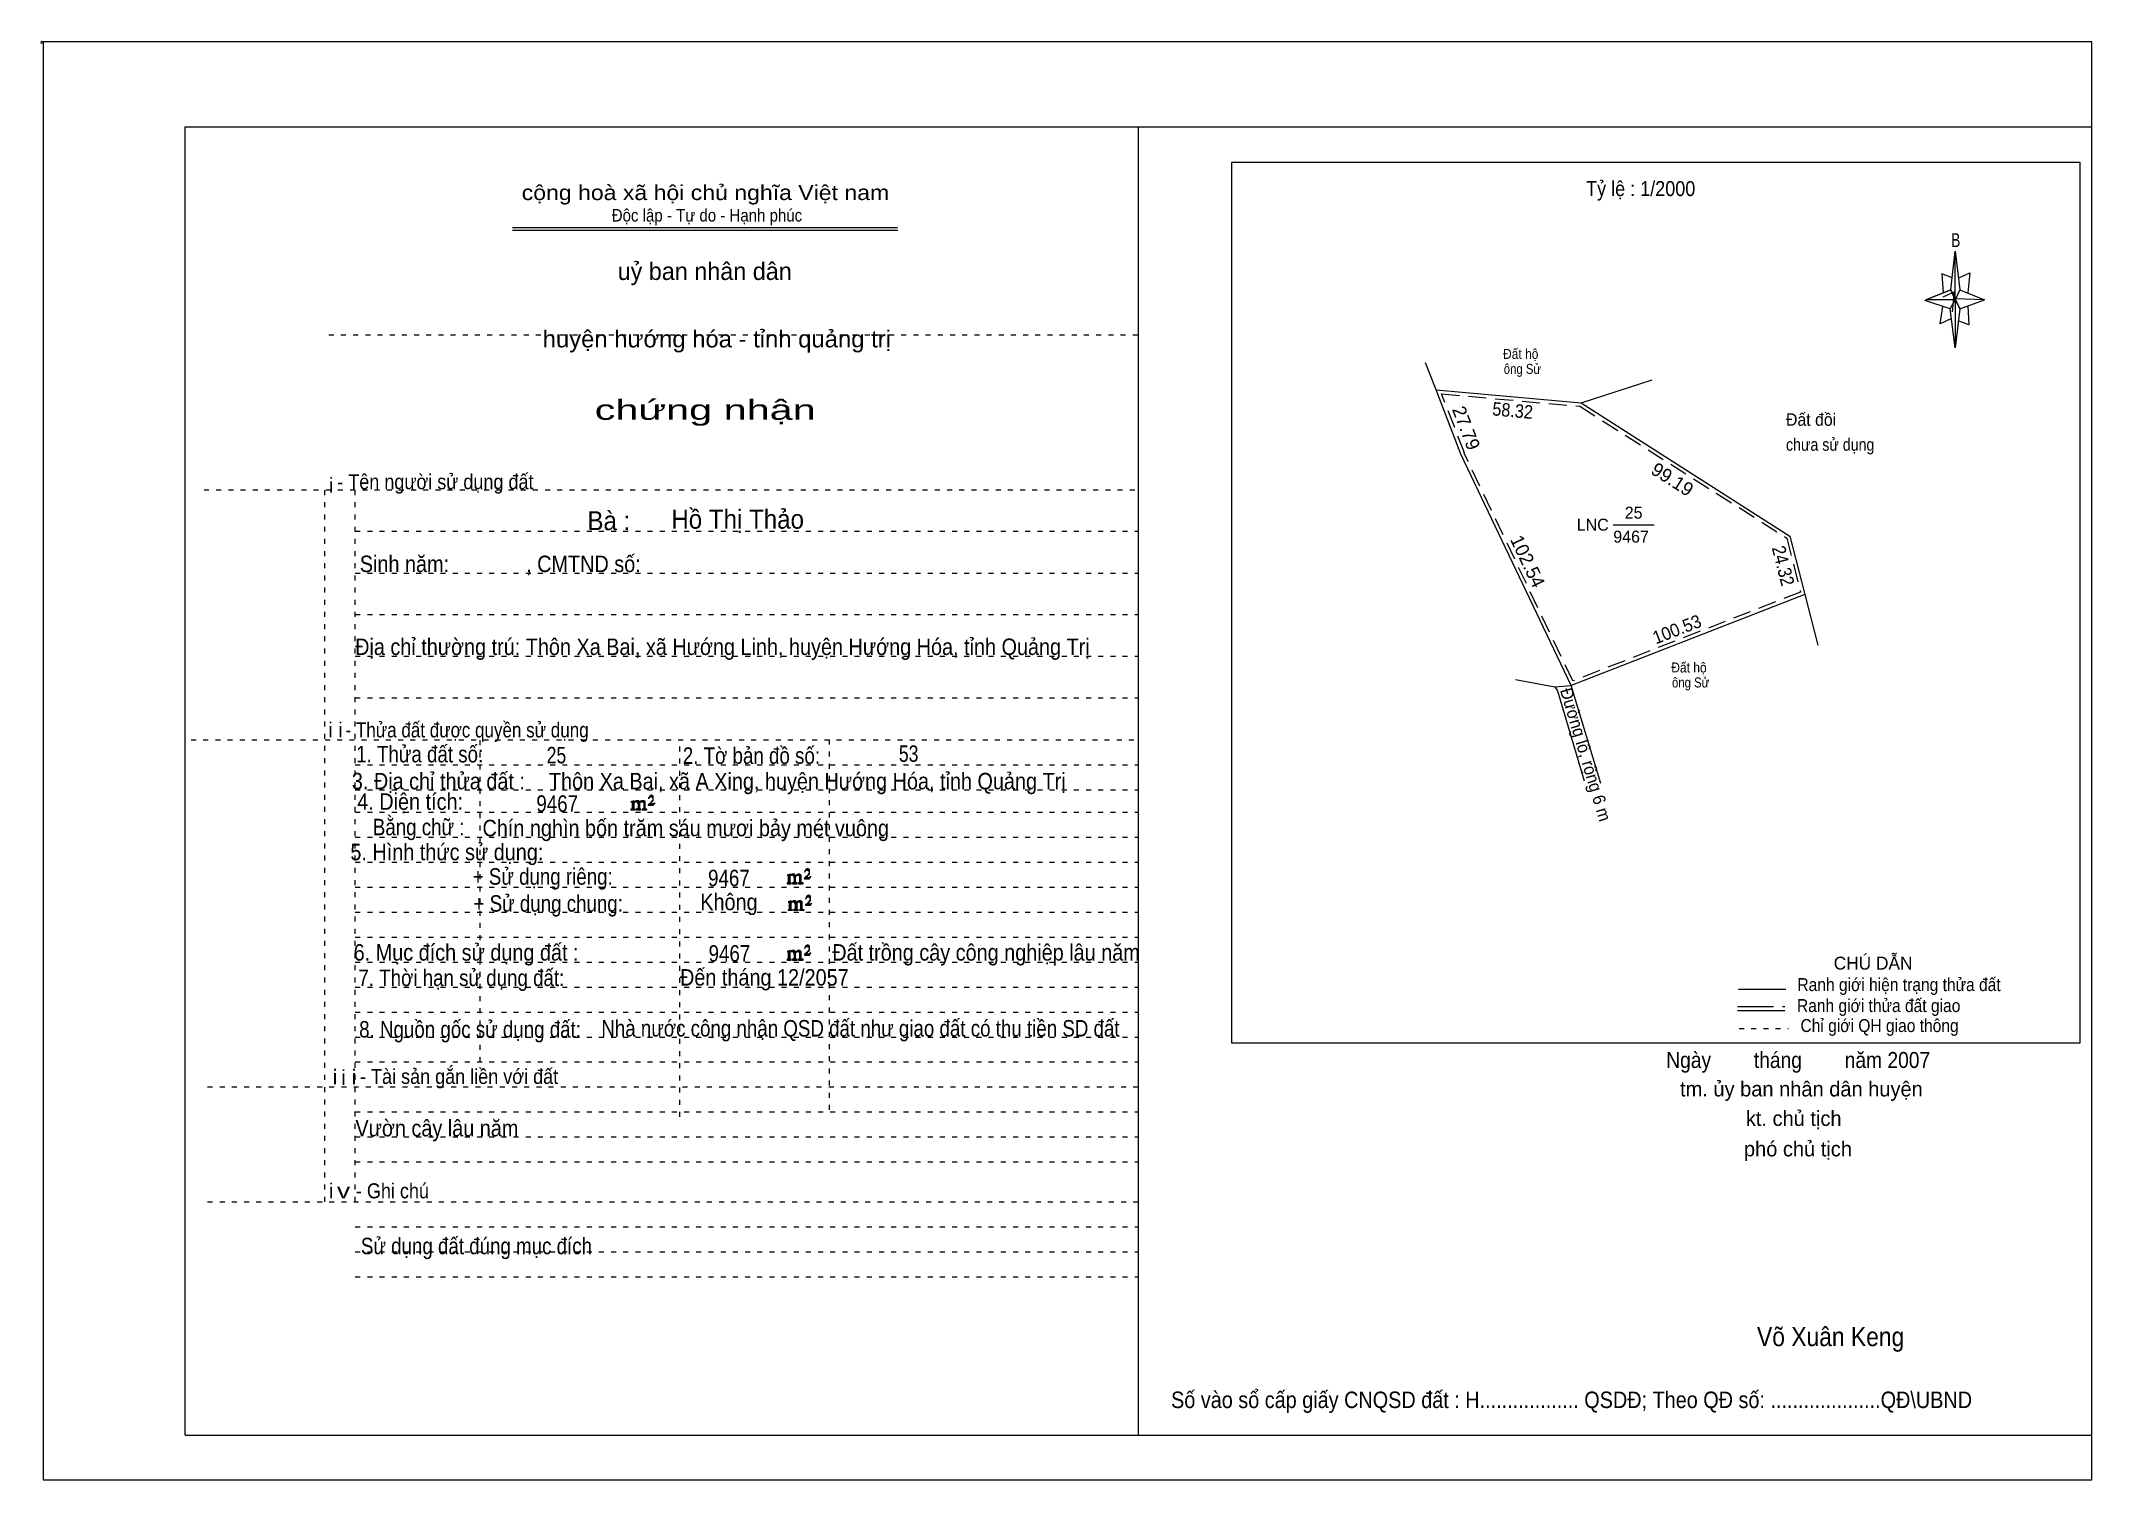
# Model space of a CAD drawing. Header units: centimetres. Extents: x -1.6 to 39.5, y -3.3 to 25.5.
import ezdxf
from ezdxf.enums import TextEntityAlignment as Align

# ---------------------------------------------------------------- set-up
doc = ezdxf.new("R2010")
doc.units = ezdxf.units.CM
doc.header["$LTSCALE"] = 0.12
for name, pattern in [('DOTTED', [1.5, 0.3, -1.2]), ('LONG_DASHED', [7.5, 6, -1.5]), ('MEDIUM_DASHED', [4.5, 3, -1.5])]:
    doc.linetypes.add(name, pattern=pattern)
for name, color, linetype, lineweight in [('1', 7, 'DOTTED', 13), ('10', 7, 'Continuous', 13), ('13', 7, 'Continuous', 13), ('4', 7, 'Continuous', 13), ('5', 7, 'Continuous', 13), ('50', 7, 'Continuous', 13)]:
    doc.layers.add(name, color=color, linetype=linetype, lineweight=lineweight)
doc.layers.add('25', color=7, linetype='Continuous')
doc.layers.add('30', color=7, linetype='Continuous')

msp = doc.modelspace()

# ---------------------------------------------------------------- hatches: boundary and pattern name
at = {"layer": '50'}
for points in [[(10.27, 10.13), (10.27, 10.12), (10.27, 10.11), (10.25, 10.11), (10.24, 10.11), (10.24, 10.1), (10.33, 10.1), (10.33, 10.11), (10.32, 10.11), (10.31, 10.11), (10.31, 10.12), (10.31, 10.13), (10.31, 10.24), (10.31, 10.25), (10.32, 10.26), (10.34, 10.26), (10.35, 10.26), (10.36, 10.26), (10.37, 10.25), (10.39, 10.22), (10.39, 10.13), (10.37, 10.12), (10.37, 10.11), (10.36, 10.11), (10.35, 10.11), (10.35, 10.1), (10.44, 10.1), (10.44, 10.11), (10.43, 10.11), (10.42, 10.11), (10.42, 10.12), (10.42, 10.13), (10.42, 10.24), (10.44, 10.26), (10.45, 10.26), (10.46, 10.26), (10.49, 10.26), (10.49, 10.25), (10.5, 10.24), (10.5, 10.22), (10.5, 10.13), (10.5, 10.12), (10.49, 10.11), (10.49, 10.11), (10.47, 10.11), (10.47, 10.1), (10.56, 10.1), (10.56, 10.11), (10.55, 10.11), (10.54, 10.11), (10.53, 10.12), (10.53, 10.13), (10.53, 10.2), (10.53, 10.25), (10.53, 10.26), (10.52, 10.27), (10.5, 10.28), (10.47, 10.28), (10.46, 10.28), (10.44, 10.27), (10.41, 10.25), (10.41, 10.26), (10.4, 10.28), (10.39, 10.28), (10.37, 10.28), (10.35, 10.28), (10.34, 10.28), (10.32, 10.26), (10.31, 10.26), (10.31, 10.25), (10.31, 10.25), (10.31, 10.26), (10.31, 10.28), (10.24, 10.26), (10.24, 10.26), (10.25, 10.26), (10.27, 10.25), (10.27, 10.24), (10.27, 10.23)], [(10.69, 10.19), (10.72, 10.24), (10.72, 10.24), (10.71, 10.22), (10.69, 10.22), (10.68, 10.22), (10.63, 10.22), (10.66, 10.26), (10.67, 10.27), (10.69, 10.28), (10.69, 10.3), (10.69, 10.32), (10.69, 10.34), (10.69, 10.35), (10.69, 10.37), (10.68, 10.38), (10.67, 10.38), (10.66, 10.39), (10.65, 10.39), (10.63, 10.38), (10.63, 10.38), (10.62, 10.37), (10.61, 10.35), (10.59, 10.33), (10.61, 10.33), (10.61, 10.35), (10.62, 10.35), (10.63, 10.36), (10.65, 10.36), (10.66, 10.36), (10.67, 10.35), (10.68, 10.35), (10.68, 10.32), (10.68, 10.3), (10.66, 10.28), (10.66, 10.26), (10.65, 10.25), (10.59, 10.2), (10.59, 10.19)], [(13.39, 8.66), (13.39, 8.65), (13.39, 8.64), (13.38, 8.64), (13.37, 8.64), (13.37, 8.62), (13.45, 8.62), (13.45, 8.64), (13.44, 8.64), (13.43, 8.64), (13.43, 8.65), (13.43, 8.66), (13.43, 8.77), (13.43, 8.78), (13.44, 8.79), (13.47, 8.79), (13.48, 8.79), (13.49, 8.79), (13.5, 8.78), (13.51, 8.74), (13.51, 8.66), (13.5, 8.65), (13.5, 8.64), (13.49, 8.64), (13.48, 8.64), (13.48, 8.62), (13.57, 8.62), (13.57, 8.64), (13.55, 8.64), (13.54, 8.64), (13.54, 8.65), (13.54, 8.66), (13.54, 8.77), (13.57, 8.79), (13.58, 8.79), (13.59, 8.79), (13.61, 8.79), (13.61, 8.78), (13.62, 8.77), (13.62, 8.74), (13.62, 8.66), (13.62, 8.65), (13.61, 8.64), (13.61, 8.64), (13.6, 8.64), (13.6, 8.62), (13.69, 8.62), (13.69, 8.64), (13.67, 8.64), (13.66, 8.64), (13.65, 8.65), (13.65, 8.66), (13.65, 8.73), (13.65, 8.78), (13.65, 8.79), (13.64, 8.8), (13.62, 8.81), (13.6, 8.81), (13.59, 8.81), (13.57, 8.8), (13.53, 8.78), (13.53, 8.79), (13.52, 8.81), (13.51, 8.81), (13.5, 8.81), (13.48, 8.81), (13.47, 8.81), (13.44, 8.79), (13.43, 8.79), (13.43, 8.78), (13.43, 8.78), (13.43, 8.79), (13.43, 8.81), (13.37, 8.79), (13.37, 8.79), (13.38, 8.79), (13.39, 8.78), (13.39, 8.77), (13.39, 8.76)], [(13.82, 8.72), (13.84, 8.77), (13.84, 8.77), (13.83, 8.74), (13.82, 8.74), (13.81, 8.74), (13.75, 8.74), (13.79, 8.79), (13.8, 8.8), (13.82, 8.81), (13.82, 8.83), (13.82, 8.84), (13.82, 8.87), (13.82, 8.88), (13.82, 8.9), (13.81, 8.91), (13.8, 8.91), (13.79, 8.92), (13.77, 8.92), (13.75, 8.91), (13.75, 8.91), (13.74, 8.9), (13.73, 8.88), (13.72, 8.86), (13.73, 8.86), (13.73, 8.88), (13.74, 8.88), (13.75, 8.89), (13.77, 8.89), (13.79, 8.89), (13.8, 8.88), (13.81, 8.88), (13.81, 8.84), (13.81, 8.83), (13.79, 8.81), (13.79, 8.79), (13.77, 8.78), (13.72, 8.73), (13.72, 8.72)], [(13.41, 8.12), (13.41, 8.11), (13.41, 8.1), (13.4, 8.1), (13.39, 8.1), (13.39, 8.09), (13.48, 8.09), (13.48, 8.1), (13.47, 8.1), (13.45, 8.1), (13.45, 8.11), (13.45, 8.12), (13.45, 8.23), (13.45, 8.24), (13.47, 8.26), (13.49, 8.26), (13.5, 8.26), (13.51, 8.26), (13.52, 8.24), (13.53, 8.21), (13.53, 8.12), (13.52, 8.11), (13.52, 8.1), (13.51, 8.1), (13.5, 8.1), (13.5, 8.09), (13.59, 8.09), (13.59, 8.1), (13.58, 8.1), (13.57, 8.1), (13.57, 8.11), (13.57, 8.12), (13.57, 8.23), (13.59, 8.26), (13.6, 8.26), (13.61, 8.26), (13.63, 8.26), (13.63, 8.24), (13.64, 8.23), (13.64, 8.21), (13.64, 8.12), (13.64, 8.11), (13.63, 8.1), (13.63, 8.1), (13.62, 8.1), (13.62, 8.09), (13.71, 8.09), (13.71, 8.1), (13.7, 8.1), (13.69, 8.1), (13.67, 8.11), (13.67, 8.12), (13.67, 8.2), (13.67, 8.24), (13.67, 8.26), (13.66, 8.27), (13.64, 8.28), (13.62, 8.28), (13.61, 8.28), (13.59, 8.27), (13.55, 8.24), (13.55, 8.26), (13.54, 8.28), (13.53, 8.28), (13.52, 8.28), (13.5, 8.28), (13.49, 8.28), (13.47, 8.26), (13.45, 8.26), (13.45, 8.24), (13.45, 8.24), (13.45, 8.26), (13.45, 8.28), (13.39, 8.26), (13.39, 8.26), (13.4, 8.26), (13.41, 8.24), (13.41, 8.23), (13.41, 8.22)], [(13.84, 8.19), (13.86, 8.23), (13.86, 8.23), (13.85, 8.21), (13.84, 8.21), (13.83, 8.21), (13.77, 8.21), (13.81, 8.26), (13.82, 8.27), (13.84, 8.28), (13.84, 8.3), (13.84, 8.31), (13.84, 8.33), (13.84, 8.34), (13.84, 8.37), (13.83, 8.38), (13.82, 8.38), (13.81, 8.39), (13.8, 8.39), (13.77, 8.38), (13.77, 8.38), (13.76, 8.37), (13.75, 8.34), (13.74, 8.32), (13.75, 8.32), (13.75, 8.34), (13.76, 8.34), (13.77, 8.36), (13.8, 8.36), (13.81, 8.36), (13.82, 8.34), (13.83, 8.34), (13.83, 8.31), (13.83, 8.3), (13.81, 8.28), (13.81, 8.26), (13.8, 8.24), (13.74, 8.2), (13.74, 8.19)], [(13.39, 7.13), (13.39, 7.12), (13.39, 7.11), (13.38, 7.11), (13.37, 7.11), (13.37, 7.09), (13.45, 7.09), (13.45, 7.11), (13.44, 7.11), (13.43, 7.11), (13.43, 7.12), (13.43, 7.13), (13.43, 7.24), (13.43, 7.25), (13.44, 7.26), (13.47, 7.26), (13.48, 7.26), (13.49, 7.26), (13.5, 7.25), (13.51, 7.21), (13.51, 7.13), (13.5, 7.12), (13.5, 7.11), (13.49, 7.11), (13.48, 7.11), (13.48, 7.09), (13.57, 7.09), (13.57, 7.11), (13.55, 7.11), (13.54, 7.11), (13.54, 7.12), (13.54, 7.13), (13.54, 7.24), (13.57, 7.26), (13.58, 7.26), (13.59, 7.26), (13.61, 7.26), (13.61, 7.25), (13.62, 7.24), (13.62, 7.21), (13.62, 7.13), (13.62, 7.12), (13.61, 7.11), (13.61, 7.11), (13.6, 7.11), (13.6, 7.09), (13.69, 7.09), (13.69, 7.11), (13.67, 7.11), (13.66, 7.11), (13.65, 7.12), (13.65, 7.13), (13.65, 7.2), (13.65, 7.25), (13.65, 7.26), (13.64, 7.27), (13.62, 7.28), (13.6, 7.28), (13.59, 7.28), (13.57, 7.27), (13.53, 7.25), (13.53, 7.26), (13.52, 7.28), (13.51, 7.28), (13.5, 7.28), (13.48, 7.28), (13.47, 7.28), (13.44, 7.26), (13.43, 7.26), (13.43, 7.25), (13.43, 7.25), (13.43, 7.26), (13.43, 7.28), (13.37, 7.26), (13.37, 7.26), (13.38, 7.26), (13.39, 7.25), (13.39, 7.24), (13.39, 7.23)], [(13.82, 7.19), (13.84, 7.24), (13.84, 7.24), (13.83, 7.21), (13.82, 7.21), (13.81, 7.21), (13.75, 7.21), (13.79, 7.26), (13.8, 7.27), (13.82, 7.28), (13.82, 7.3), (13.82, 7.31), (13.82, 7.34), (13.82, 7.35), (13.82, 7.37), (13.81, 7.38), (13.8, 7.38), (13.79, 7.39), (13.77, 7.39), (13.75, 7.38), (13.75, 7.38), (13.74, 7.37), (13.73, 7.35), (13.72, 7.33), (13.73, 7.33), (13.73, 7.35), (13.74, 7.35), (13.75, 7.36), (13.77, 7.36), (13.79, 7.36), (13.8, 7.35), (13.81, 7.35), (13.81, 7.31), (13.81, 7.3), (13.79, 7.28), (13.79, 7.26), (13.77, 7.25), (13.72, 7.2), (13.72, 7.19)]]:
    msp.add_hatch(color=256, dxfattribs=at).paths.add_polyline_path(points)

# ---------------------------------------------------------------- linework, layer by layer
at = {"layer": '1', "linetype": 'Continuous'}
for p, q in [((1.31, -2.42), (1.31, 23.78)), ((1.31, 23.78), (39.51, 23.78)), ((20.41, -2.42), (20.41, 23.78)), ((39.51, -2.42), (39.51, 23.78)), ((7.87, 21.76), (15.58, 21.76)), ((7.87, 21.71), (15.59, 21.71)), ((36.67, 20.13), (36.16, 20.3)), ((1.31, -2.42), (39.51, -2.42))]:
    msp.add_line(p, q, dxfattribs=at)
at = {"layer": '1'}
for p, q in [((4.19, 19.61), (20.41, 19.61)), ((1.69, 16.51), (20.41, 16.51)), ((4.11, 2.25), (4.11, 16.51)), ((4.72, 2.25), (4.72, 16.51)), ((4.72, 15.68), (20.41, 15.68)), ((4.72, 14.84), (20.41, 14.84)), ((4.72, 14.01), (20.41, 14.01)), ((4.72, 13.18), (20.41, 13.18)), ((4.72, 12.34), (20.41, 12.34)), ((1.43, 11.5), (20.41, 11.5)), ((7.22, 5.05), (7.22, 11.5)), ((11.22, 3.95), (11.22, 11.5)), ((14.22, 4.09), (14.22, 11.5)), ((4.72, 11), (20.41, 11)), ((4.72, 10.5), (20.41, 10.5)), ((4.72, 10.05), (20.41, 10.05)), ((4.72, 9.55), (20.41, 9.55)), ((4.72, 9.05), (20.41, 9.05)), ((4.72, 8.55), (20.41, 8.55)), ((4.72, 8.05), (20.41, 8.05)), ((4.72, 7.55), (20.41, 7.55)), ((4.72, 7.05), (20.41, 7.05)), ((4.72, 6.55), (20.41, 6.55)), ((4.72, 6.05), (20.41, 6.05)), ((4.72, 5.55), (20.41, 5.55)), ((4.72, 5.05), (20.41, 5.05)), ((1.76, 4.55), (20.41, 4.55)), ((4.72, 4.05), (20.41, 4.05)), ((4.72, 3.55), (20.41, 3.55)), ((4.72, 3.05), (20.41, 3.05)), ((1.76, 2.25), (20.41, 2.25)), ((4.72, 1.75), (20.41, 1.75)), ((4.72, 1.25), (20.41, 1.25)), ((4.72, 0.75), (20.41, 0.75))]:
    msp.add_line(p, q, dxfattribs=at)
at = {"layer": '1', "linetype": 'Continuous'}
msp.add_lwpolyline([(-1.53, -3.32), (39.51, -3.32), (39.51, 25.48), (-1.53, 25.48)], close=True, dxfattribs=at)
msp.add_lwpolyline([(36.68, 19.93), (36.47, 19.83), (36.52, 20.18)], dxfattribs=at)
at = {"layer": '10'}
for p, q in [((26.37, 18.51), (26.16, 19.05)), ((29.28, 18.25), (30.7, 18.71)), ((33.76, 14.41), (34.02, 13.4)), ((27.96, 12.71), (28.75, 12.56)), ((28.75, 12.56), (29.08, 12.59)), ((29.67, 10.63), (29.08, 12.59))]:
    msp.add_line(p, q, dxfattribs=at)
msp.add_lwpolyline([(26.87, 17.22), (26.37, 18.51), (29.28, 18.25), (33.46, 15.58), (33.76, 14.41), (29.08, 12.59)], close=True, dxfattribs=at)
at = {"layer": '10', "linetype": 'MEDIUM_DASHED'}
msp.add_lwpolyline([(26.94, 17.25), (26.48, 18.43), (29.25, 18.18), (33.4, 15.54), (33.67, 14.46), (29.11, 12.68), (26.93, 17.25)], dxfattribs=at)
at = {"layer": '10'}
msp.add_lwpolyline([(28.75, 12.56), (28.8, 12.48), (29.34, 10.68)], dxfattribs=at)
at = {"layer": '13'}
msp.add_line((29.92, 15.81), (30.74, 15.81), dxfattribs=at)
at = {"layer": '4'}
for p, q in [((32.43, 6.51), (33.38, 6.51)), ((32.41, 6.08), (33.36, 6.08))]:
    msp.add_line(p, q, dxfattribs=at)
at = {"layer": '4', "linetype": 'LONG_DASHED'}
msp.add_line((32.41, 6.16), (33.36, 6.16), dxfattribs=at)
at = {"layer": '4', "linetype": 'DOTTED'}
msp.add_line((32.44, 5.72), (33.43, 5.72), dxfattribs=at)
at = {"layer": '4'}
msp.add_lwpolyline([(22.28, 23.07), (39.27, 23.07), (39.27, 5.43), (22.28, 5.43)], close=True, dxfattribs=at)
msp.add_circle((-1.55, 25.47), 0.025, dxfattribs=at)
at = {"layer": '5'}
for p, q in [((36.68, 20.51), (36.77, 21.29)), ((36.86, 20.51), (37.36, 20.31)), ((37.02, 20.19), (37.04, 19.81)), ((36.86, 20.13), (36.77, 19.35)), ((37.04, 19.81), (36.83, 19.89))]:
    msp.add_line(p, q, dxfattribs=at)
for points in [[(36.77, 21.29), (36.86, 20.51), (36.77, 20.31)], [(36.77, 20.31), (36.18, 20.31), (36.68, 20.51), (36.86, 20.13), (37.36, 20.31), (36.77, 20.33)], [(36.77, 20.31), (36.77, 19.35), (36.67, 20.13)]]:
    msp.add_lwpolyline(points, close=True, dxfattribs=at)
for points in [[(36.71, 20.75), (36.5, 20.83), (36.53, 20.45)], [(36.84, 20.75), (37.06, 20.85), (37.02, 20.45)], [(36.77, 20.31), (36.68, 20.51), (36.18, 20.31)], [(36.53, 20.37), (36.75, 20.47), (36.71, 20.07)], [(36.77, 20.31), (36.86, 20.13), (37.36, 20.31)]]:
    msp.add_lwpolyline(points, dxfattribs=at)
at = {"layer": '50'}
for points in [[(10.27, 10.13), (10.27, 10.12), (10.27, 10.11), (10.25, 10.11), (10.24, 10.11), (10.24, 10.1), (10.33, 10.1), (10.33, 10.11), (10.32, 10.11), (10.31, 10.11), (10.31, 10.12), (10.31, 10.13), (10.31, 10.24), (10.31, 10.25), (10.32, 10.26), (10.34, 10.26), (10.35, 10.26), (10.36, 10.26), (10.37, 10.25), (10.39, 10.22), (10.39, 10.13), (10.37, 10.12), (10.37, 10.11), (10.36, 10.11), (10.35, 10.11), (10.35, 10.1), (10.44, 10.1), (10.44, 10.11), (10.43, 10.11), (10.42, 10.11), (10.42, 10.12), (10.42, 10.13), (10.42, 10.24), (10.44, 10.26), (10.45, 10.26), (10.46, 10.26), (10.49, 10.26), (10.49, 10.25), (10.5, 10.24), (10.5, 10.22), (10.5, 10.13), (10.5, 10.12), (10.49, 10.11), (10.49, 10.11), (10.47, 10.11), (10.47, 10.1), (10.56, 10.1), (10.56, 10.11), (10.55, 10.11), (10.54, 10.11), (10.53, 10.12), (10.53, 10.13), (10.53, 10.2), (10.53, 10.25), (10.53, 10.26), (10.52, 10.27), (10.5, 10.28), (10.47, 10.28), (10.46, 10.28), (10.44, 10.27), (10.41, 10.25), (10.41, 10.26), (10.4, 10.28), (10.39, 10.28), (10.37, 10.28), (10.35, 10.28), (10.34, 10.28), (10.32, 10.26), (10.31, 10.26), (10.31, 10.25), (10.31, 10.25), (10.31, 10.26), (10.31, 10.28), (10.24, 10.26), (10.24, 10.26), (10.25, 10.26), (10.27, 10.25), (10.27, 10.24), (10.27, 10.23)], [(10.69, 10.19), (10.72, 10.24), (10.72, 10.24), (10.71, 10.22), (10.69, 10.22), (10.68, 10.22), (10.63, 10.22), (10.66, 10.26), (10.67, 10.27), (10.69, 10.28), (10.69, 10.3), (10.69, 10.32), (10.69, 10.34), (10.69, 10.35), (10.69, 10.37), (10.68, 10.38), (10.67, 10.38), (10.66, 10.39), (10.65, 10.39), (10.63, 10.38), (10.63, 10.38), (10.62, 10.37), (10.61, 10.35), (10.59, 10.33), (10.61, 10.33), (10.61, 10.35), (10.62, 10.35), (10.63, 10.36), (10.65, 10.36), (10.66, 10.36), (10.67, 10.35), (10.68, 10.35), (10.68, 10.32), (10.68, 10.3), (10.66, 10.28), (10.66, 10.26), (10.65, 10.25), (10.59, 10.2), (10.59, 10.19)], [(13.39, 8.66), (13.39, 8.65), (13.39, 8.64), (13.38, 8.64), (13.37, 8.64), (13.37, 8.62), (13.45, 8.62), (13.45, 8.64), (13.44, 8.64), (13.43, 8.64), (13.43, 8.65), (13.43, 8.66), (13.43, 8.77), (13.43, 8.78), (13.44, 8.79), (13.47, 8.79), (13.48, 8.79), (13.49, 8.79), (13.5, 8.78), (13.51, 8.74), (13.51, 8.66), (13.5, 8.65), (13.5, 8.64), (13.49, 8.64), (13.48, 8.64), (13.48, 8.62), (13.57, 8.62), (13.57, 8.64), (13.55, 8.64), (13.54, 8.64), (13.54, 8.65), (13.54, 8.66), (13.54, 8.77), (13.57, 8.79), (13.58, 8.79), (13.59, 8.79), (13.61, 8.79), (13.61, 8.78), (13.62, 8.77), (13.62, 8.74), (13.62, 8.66), (13.62, 8.65), (13.61, 8.64), (13.61, 8.64), (13.6, 8.64), (13.6, 8.62), (13.69, 8.62), (13.69, 8.64), (13.67, 8.64), (13.66, 8.64), (13.65, 8.65), (13.65, 8.66), (13.65, 8.73), (13.65, 8.78), (13.65, 8.79), (13.64, 8.8), (13.62, 8.81), (13.6, 8.81), (13.59, 8.81), (13.57, 8.8), (13.53, 8.78), (13.53, 8.79), (13.52, 8.81), (13.51, 8.81), (13.5, 8.81), (13.48, 8.81), (13.47, 8.81), (13.44, 8.79), (13.43, 8.79), (13.43, 8.78), (13.43, 8.78), (13.43, 8.79), (13.43, 8.81), (13.37, 8.79), (13.37, 8.79), (13.38, 8.79), (13.39, 8.78), (13.39, 8.77), (13.39, 8.76)], [(13.82, 8.72), (13.84, 8.77), (13.84, 8.77), (13.83, 8.74), (13.82, 8.74), (13.81, 8.74), (13.75, 8.74), (13.79, 8.79), (13.8, 8.8), (13.82, 8.81), (13.82, 8.83), (13.82, 8.84), (13.82, 8.87), (13.82, 8.88), (13.82, 8.9), (13.81, 8.91), (13.8, 8.91), (13.79, 8.92), (13.77, 8.92), (13.75, 8.91), (13.75, 8.91), (13.74, 8.9), (13.73, 8.88), (13.72, 8.86), (13.73, 8.86), (13.73, 8.88), (13.74, 8.88), (13.75, 8.89), (13.77, 8.89), (13.79, 8.89), (13.8, 8.88), (13.81, 8.88), (13.81, 8.84), (13.81, 8.83), (13.79, 8.81), (13.79, 8.79), (13.77, 8.78), (13.72, 8.73), (13.72, 8.72)], [(13.41, 8.12), (13.41, 8.11), (13.41, 8.1), (13.4, 8.1), (13.39, 8.1), (13.39, 8.09), (13.48, 8.09), (13.48, 8.1), (13.47, 8.1), (13.45, 8.1), (13.45, 8.11), (13.45, 8.12), (13.45, 8.23), (13.45, 8.24), (13.47, 8.26), (13.49, 8.26), (13.5, 8.26), (13.51, 8.26), (13.52, 8.24), (13.53, 8.21), (13.53, 8.12), (13.52, 8.11), (13.52, 8.1), (13.51, 8.1), (13.5, 8.1), (13.5, 8.09), (13.59, 8.09), (13.59, 8.1), (13.58, 8.1), (13.57, 8.1), (13.57, 8.11), (13.57, 8.12), (13.57, 8.23), (13.59, 8.26), (13.6, 8.26), (13.61, 8.26), (13.63, 8.26), (13.63, 8.24), (13.64, 8.23), (13.64, 8.21), (13.64, 8.12), (13.64, 8.11), (13.63, 8.1), (13.63, 8.1), (13.62, 8.1), (13.62, 8.09), (13.71, 8.09), (13.71, 8.1), (13.7, 8.1), (13.69, 8.1), (13.67, 8.11), (13.67, 8.12), (13.67, 8.2), (13.67, 8.24), (13.67, 8.26), (13.66, 8.27), (13.64, 8.28), (13.62, 8.28), (13.61, 8.28), (13.59, 8.27), (13.55, 8.24), (13.55, 8.26), (13.54, 8.28), (13.53, 8.28), (13.52, 8.28), (13.5, 8.28), (13.49, 8.28), (13.47, 8.26), (13.45, 8.26), (13.45, 8.24), (13.45, 8.24), (13.45, 8.26), (13.45, 8.28), (13.39, 8.26), (13.39, 8.26), (13.4, 8.26), (13.41, 8.24), (13.41, 8.23), (13.41, 8.22)], [(13.84, 8.19), (13.86, 8.23), (13.86, 8.23), (13.85, 8.21), (13.84, 8.21), (13.83, 8.21), (13.77, 8.21), (13.81, 8.26), (13.82, 8.27), (13.84, 8.28), (13.84, 8.3), (13.84, 8.31), (13.84, 8.33), (13.84, 8.34), (13.84, 8.37), (13.83, 8.38), (13.82, 8.38), (13.81, 8.39), (13.8, 8.39), (13.77, 8.38), (13.77, 8.38), (13.76, 8.37), (13.75, 8.34), (13.74, 8.32), (13.75, 8.32), (13.75, 8.34), (13.76, 8.34), (13.77, 8.36), (13.8, 8.36), (13.81, 8.36), (13.82, 8.34), (13.83, 8.34), (13.83, 8.31), (13.83, 8.3), (13.81, 8.28), (13.81, 8.26), (13.8, 8.24), (13.74, 8.2), (13.74, 8.19)], [(13.39, 7.13), (13.39, 7.12), (13.39, 7.11), (13.38, 7.11), (13.37, 7.11), (13.37, 7.09), (13.45, 7.09), (13.45, 7.11), (13.44, 7.11), (13.43, 7.11), (13.43, 7.12), (13.43, 7.13), (13.43, 7.24), (13.43, 7.25), (13.44, 7.26), (13.47, 7.26), (13.48, 7.26), (13.49, 7.26), (13.5, 7.25), (13.51, 7.21), (13.51, 7.13), (13.5, 7.12), (13.5, 7.11), (13.49, 7.11), (13.48, 7.11), (13.48, 7.09), (13.57, 7.09), (13.57, 7.11), (13.55, 7.11), (13.54, 7.11), (13.54, 7.12), (13.54, 7.13), (13.54, 7.24), (13.57, 7.26), (13.58, 7.26), (13.59, 7.26), (13.61, 7.26), (13.61, 7.25), (13.62, 7.24), (13.62, 7.21), (13.62, 7.13), (13.62, 7.12), (13.61, 7.11), (13.61, 7.11), (13.6, 7.11), (13.6, 7.09), (13.69, 7.09), (13.69, 7.11), (13.67, 7.11), (13.66, 7.11), (13.65, 7.12), (13.65, 7.13), (13.65, 7.2), (13.65, 7.25), (13.65, 7.26), (13.64, 7.27), (13.62, 7.28), (13.6, 7.28), (13.59, 7.28), (13.57, 7.27), (13.53, 7.25), (13.53, 7.26), (13.52, 7.28), (13.51, 7.28), (13.5, 7.28), (13.48, 7.28), (13.47, 7.28), (13.44, 7.26), (13.43, 7.26), (13.43, 7.25), (13.43, 7.25), (13.43, 7.26), (13.43, 7.28), (13.37, 7.26), (13.37, 7.26), (13.38, 7.26), (13.39, 7.25), (13.39, 7.24), (13.39, 7.23)], [(13.82, 7.19), (13.84, 7.24), (13.84, 7.24), (13.83, 7.21), (13.82, 7.21), (13.81, 7.21), (13.75, 7.21), (13.79, 7.26), (13.8, 7.27), (13.82, 7.28), (13.82, 7.3), (13.82, 7.31), (13.82, 7.34), (13.82, 7.35), (13.82, 7.37), (13.81, 7.38), (13.8, 7.38), (13.79, 7.39), (13.77, 7.39), (13.75, 7.38), (13.75, 7.38), (13.74, 7.37), (13.73, 7.35), (13.72, 7.33), (13.73, 7.33), (13.73, 7.35), (13.74, 7.35), (13.75, 7.36), (13.77, 7.36), (13.79, 7.36), (13.8, 7.35), (13.81, 7.35), (13.81, 7.31), (13.81, 7.3), (13.79, 7.28), (13.79, 7.26), (13.77, 7.25), (13.72, 7.2), (13.72, 7.19)]]:
    msp.add_lwpolyline(points, close=True, dxfattribs=at)

# ---------------------------------------------------------------- texts
at = {"layer": '1'}
for s, height, width, p in [('cộng hoà xã hội chủ nghĩa Việt nam', 0.3, 1.15, (11.735, 22.31)), ('Độc lập - Tự do - Hạnh phúc', 0.25, 0.9, (11.765, 21.88)), ('chứng nhận', 0.4, 1.55, (11.73, 17.91)), ('- Tên người sử dụng đất', 0.3, 0.9, (6.325, 16.52)), ('- Thửa đất được quyền sử dụng', 0.3, 0.85, (6.96, 11.55)), ('- Tài sản gắn liền với đất ', 0.3, 0.9, (6.85, 4.61)), ('v', 0.3, 1.3, (4.485, 2.32)), ('- Ghi chú', 0.3, 0.9, (5.465, 2.32))]:
    msp.add_text(s, height=height, dxfattribs=dict(at, width=width)).set_placement(p, align=Align.CENTER)
for s, height, p in [('uỷ ban nhân dân', 0.35, (11.72, 20.71)), ('i', 0.3, (4.235, 16.45)), ('i', 0.3, (4.225, 11.55)), ('i', 0.3, (4.425, 11.55)), ('i', 0.3, (4.315, 4.6)), ('i', 0.3, (4.485, 4.59)), ('i', 0.3, (4.695, 4.6)), ('i', 0.3, (4.235, 2.32))]:
    msp.add_text(s, height=height, dxfattribs=at).set_placement(p, align=Align.CENTER)
at = {"layer": '10', "width": 0.9}
for s, height, p in [('Tỷ lệ : 1/2000', 0.3, (30.47, 22.39)), ('Võ Xuân Keng', 0.38, (34.275, -0.64))]:
    msp.add_text(s, height=height, dxfattribs=at).set_placement(p, align=Align.CENTER)
at = {"layer": '10'}
for s, width, p in [('Đất đồi', 0.95, (33.38, 17.79)), ('chưa sử dụng', 0.85, (33.38, 17.29))]:
    msp.add_text(s, height=0.25, dxfattribs=dict(at, width=width)).set_placement(p)
at = {"layer": '10', "width": 0.95}
msp.add_text('Đường lô, rộng 6 m', height=0.25, rotation=286.699, dxfattribs=at).set_placement((29.248, 11.171), align=Align.CENTER)
at = {"layer": '13'}
for s, p in [('25', (30.15, 15.93)), ('9467', (29.92, 15.45))]:
    msp.add_text(s, height=0.2399, dxfattribs=at).set_placement(p)
msp.add_text('LNC', height=0.2399, dxfattribs=at).set_placement((29.83, 15.69), align=Align.RIGHT)
at = {"layer": '25'}
for s, width, p in [('Đất hộ ', 0.9, (28.1, 19.13)), ('ông Sử', 0.85, (28.1, 18.83)), ('Đất hộ ', 0.9, (31.47, 12.85)), ('ông Sử', 0.85, (31.47, 12.55))]:
    msp.add_text(s, height=0.2, dxfattribs=dict(at, width=width)).set_placement(p, align=Align.CENTER)
at = {"layer": '30'}
for s, height, rotation, p in [('27.79', 0.27, 291.07, (26.849, 17.698)), ('99.19', 0.27, 327.512, (31.032, 16.604)), ('102.54', 0.2699, 295.448, (28.084, 15.018))]:
    msp.add_text(s, height=height, rotation=rotation, dxfattribs=at).set_placement(p, align=Align.CENTER)
for s, height, rotation, width, p in [('58.32', 0.2699, 354.825, 0.9, (27.893, 17.963)), ('24.32', 0.27, 284.282, 0.9, (33.194, 14.953)), ('100.53', 0.26, 21.235, 0.95, (31.243, 13.594))]:
    msp.add_text(s, height=height, rotation=rotation, dxfattribs=dict(at, width=width)).set_placement(p, align=Align.CENTER)
at = {"layer": '4'}
msp.add_text('CHÚ DẪN', height=0.2591, dxfattribs=at).set_placement((35.125, 6.9), align=Align.CENTER)
at = {"layer": '4', "width": 0.9}
for s, p in [('Ranh giới hiện trạng thửa đất', (35.645, 6.47)), ('Ranh giới thửa đất giao ', (35.28, 6.05)), ('Chỉ giới QH giao thông', (35.255, 5.65))]:
    msp.add_text(s, height=0.2591, dxfattribs=at).set_placement(p, align=Align.CENTER)
at = {"layer": '5', "width": 0.75}
msp.add_text('B', height=0.276, dxfattribs=at).set_placement((36.78, 21.37), align=Align.CENTER)
at = {"layer": '50'}
for s, height, width, p in [('  huyện hướng hóa - tỉnh quảng trị', 0.34, 1.05, (11.83, 19.36)), ('Bà :', 0.38, 0.95, (9.8, 15.7)), ('Hồ Thị Thảo', 0.38, 0.95, (12.38, 15.73)), ('Sinh năm:              , CMTND số:  ', 0.33, 0.9, (7.735, 14.86)), ('Địa chỉ thường trú: Thôn Xa Bai, xã Hướng Linh, huyện Hướng Hóa, tỉnh Quảng Trị', 0.33, 0.9, (12.075, 13.2)), ('1. Thửa đất số:  ', 0.33, 0.85, (6.115, 11.05)), ('25', 0.33, 0.8, (8.75, 11.03)), ('2. Tờ bản đồ số:  ', 0.33, 0.85, (12.76, 11.02)), ('53', 0.33, 0.8, (15.805, 11.06)), ('3. Địa chỉ thửa đất : ', 0.33, 0.9, (6.44, 10.51)), ('Thôn Xa Bai, xã A Xing, huyện Hướng Hóa, tỉnh Quảng Trị', 0.33, 0.9, (13.775, 10.51)), ('4. Diện tích: ', 0.33, 0.9, (5.875, 10.1)), ('9467', 0.33, 0.85, (8.765, 10.06)), ('Bằng chữ :', 0.33, 0.85, (5.99, 9.59)), ('Chín nghìn bốn trăm sáu mươi bảy mét vuông', 0.33, 0.9, (11.34, 9.57)), ('5. Hình thức sử dụng:', 0.33, 0.9, (6.555, 9.09)), ('+ Sử dụng riêng:', 0.33, 0.85, (8.475, 8.6)), ('9467', 0.33, 0.85, (12.205, 8.57)), ('+ Sử dụng chung:', 0.33, 0.85, (8.585, 8.06)), ('Không', 0.33, 0.9, (12.205, 8.09)), ('6. Mục đích sử dụng đất :', 0.33, 0.9, (6.94, 7.08)), ('Đất trồng cây công nghiệp lâu năm', 0.33, 0.9, (17.355, 7.08)), ('9467', 0.33, 0.85, (12.215, 7.06)), ('7. Thời hạn sử dụng đất:', 0.33, 0.85, (6.845, 6.57)), ('Đến tháng 12/2057', 0.33, 0.9, (12.915, 6.58)), ('8. Nguồn gốc sử dụng đất:', 0.33, 0.85, (7.02, 5.54)), ('Nhà nước công nhận QSD đất như giao đất có thu tiền SD đất', 0.33, 0.85, (14.84, 5.56)), ('Ngày        tháng        năm 2007', 0.32, 0.9, (33.625, 4.93)), ('Vườn cây lâu năm', 0.33, 0.9, (6.355, 3.56)), ('Sử dụng đất đúng mục đích ', 0.33, 0.85, (7.2, 1.2)), ('Số vào sổ cấp giấy CNQSD đất : H.................. QSDĐ; Theo QĐ số: ....................QĐ\\UBND', 0.33, 0.9, (29.085, -1.88))]:
    msp.add_text(s, height=height, dxfattribs=dict(at, width=width)).set_placement(p, align=Align.CENTER)
for s, p in [('tm. ủy ban nhân dân huyện ', (33.745, 4.36)), ('kt. chủ tịch', (33.535, 3.77)), ('phó chủ tịch', (33.62, 3.16))]:
    msp.add_text(s, height=0.3, dxfattribs=at).set_placement(p, align=Align.CENTER)

doc.saveas('drawing.dxf')
